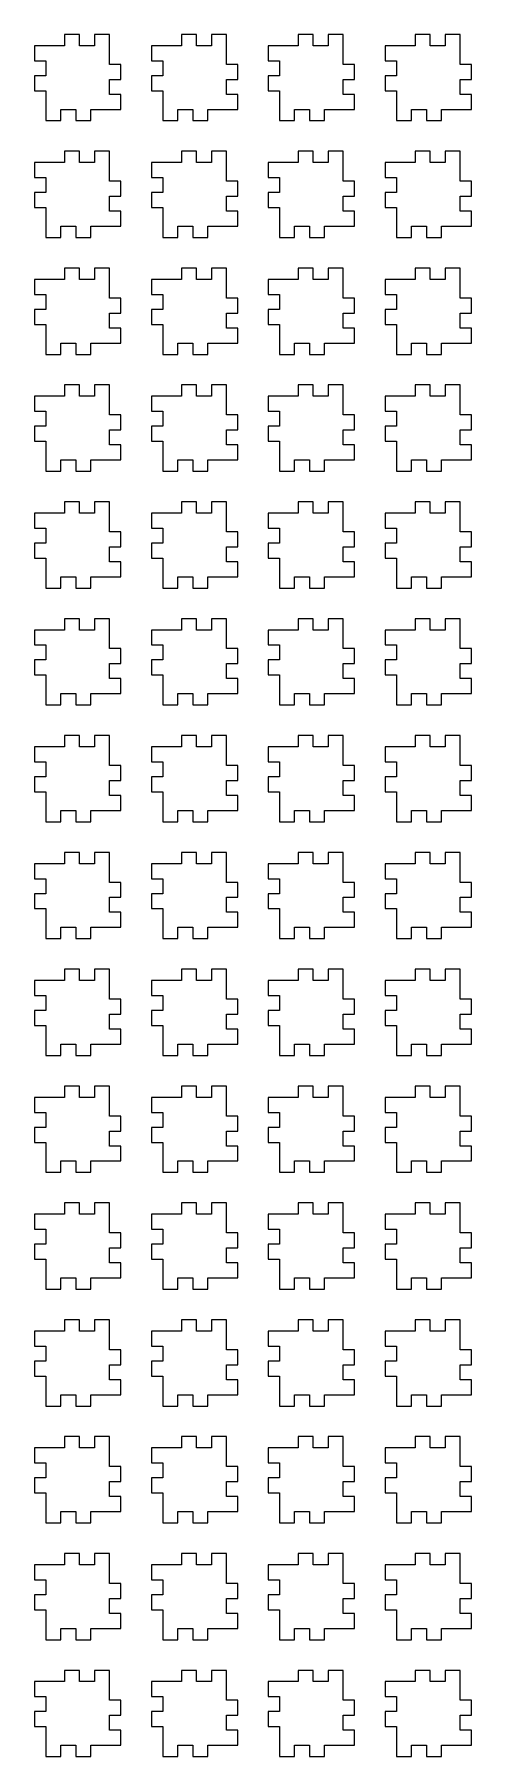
# Model space of a CAD drawing. Extents: x 12 to 311, y 10 to 1189.
import ezdxf

# ---------------------------------------------------------------- set-up
doc = ezdxf.new("R2010")
doc.units = 0
doc.layers.get('0').update_dxf_attribs({"lineweight": 0})

# ---------------------------------------------------------------- blocks, each defined once
blk = doc.blocks.new('face')
for p, q in [((33.01695, 59.02305), (22.76195, 59.02305)), ((22.76195, 59.02305), (22.76195, 51.275)), ((33.01695, 51.275), (33.01695, 59.02305)), ((53.52695, 59.02305), (43.27195, 59.02305)), ((43.27195, 59.02305), (43.27195, 51.275)), ((53.52695, 38.51305), (53.52695, 59.02305)), ((22.76195, 51.275), (2.25195, 51.275)), ((2.25195, 51.275), (2.25195, 41.02)), ((43.27195, 51.275), (33.01695, 51.275)), ((2.25195, 41.02), (10, 41.02)), ((10, 41.02), (10, 30.765)), ((61.275, 38.51305), (53.52695, 38.51305)), ((61.275, 28.25805), (61.275, 38.51305)), ((10, 30.765), (2.25195, 30.765)), ((2.25195, 30.765), (2.25195, 20.51)), ((53.52695, 18.00305), (53.52695, 28.25805)), ((53.52695, 28.25805), (61.275, 28.25805)), ((2.25195, 20.51), (10, 20.51)), ((10, 20.51), (10, 0)), ((61.275, 18.00305), (53.52695, 18.00305)), ((61.275, 7.74805), (61.275, 18.00305)), ((10, 10), (10, 2.25195)), ((10, 0), (20.255, 0)), ((20.255, 0), (20.255, 7.74805)), ((20.255, 7.74805), (30.51, 7.74805)), ((30.51, 7.74805), (30.51, 0)), ((30.51, 0), (40.765, 0)), ((40.765, 0), (40.765, 7.74805)), ((40.765, 7.74805), (61.275, 7.74805))]:
    blk.add_line(p, q)

msp = doc.modelspace()

# ---------------------------------------------------------------- block references
for p in [(10, 1130), (90, 1130), (170, 1130), (250, 1130), (10, 1050), (90, 1050), (170, 1050), (250, 1050), (10, 970), (90, 970), (170, 970), (250, 970), (10, 890), (90, 890), (170, 890), (250, 890), (10, 810), (90, 810), (170, 810), (250, 810), (10, 730), (90, 730), (170, 730), (250, 730), (10, 650), (90, 650), (170, 650), (250, 650), (10, 570), (90, 570), (170, 570), (250, 570), (10, 490), (90, 490), (170, 490), (250, 490), (10, 410), (90, 410), (170, 410), (250, 410), (10, 330), (90, 330), (170, 330), (250, 330), (10, 250), (90, 250), (170, 250), (250, 250), (10, 170), (90, 170), (170, 170), (250, 170), (10, 90), (90, 90), (170, 90), (250, 90), (10, 10), (90, 10), (170, 10), (250, 10)]:
    msp.add_blockref('face', p)

doc.saveas('drawing.dxf')
